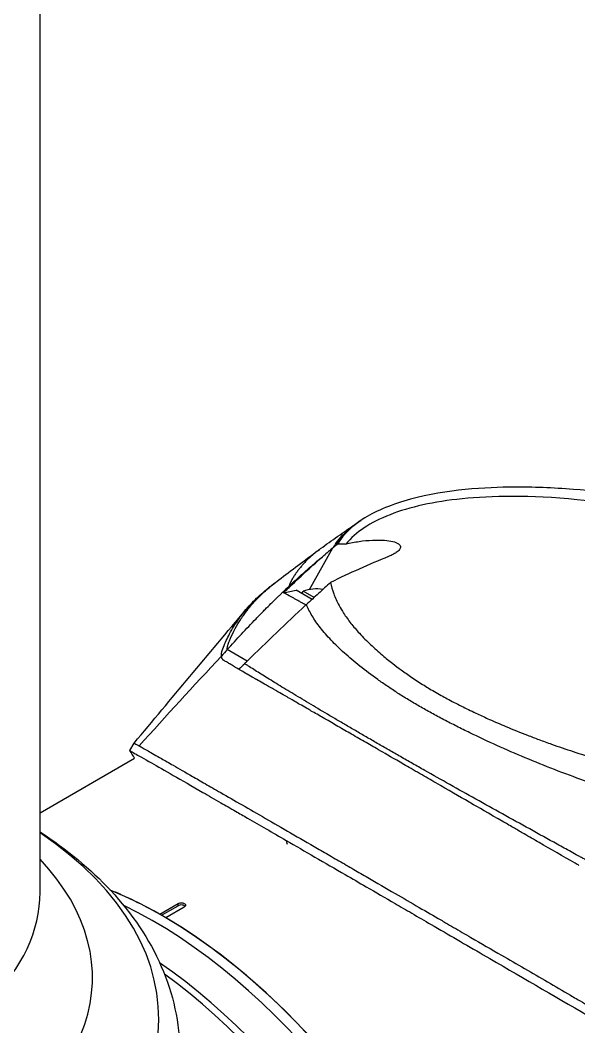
# Model space of a CAD drawing. Header units: millimetres. Extents: x 0 to 4378, y 0 to 2376.
# Drawn here: x 2644.5 to 2708.6, y 1229.9 to 1345.3 of the extents above; entities that cross this region are included whole.
import ezdxf

# ---------------------------------------------------------------- set-up
doc = ezdxf.new("R2010")
doc.units = ezdxf.units.MM
doc.header["$LTSCALE"] = 0.2
doc.layers.add('01_Object Line', color=4, linetype='Continuous')

# ---------------------------------------------------------------- blocks, each defined once
blk = doc.blocks.new('Blk$A32R2-0W24N')
for p, q in [((-61.93, 211.32), (-61.93, 383.71)), ((-31.04, 246), (-28.37, 250.78)), ((-29.78, 250.7), (-29.78, 250.7)), ((-30.76, 244.87), (-32.59, 245.92)), ((-31.93, 245.54), (-31.78, 245.8)), ((-30.53, 245.08), (-31.78, 245.8)), ((-31.4, 244.28), (-31.44, 244.23)), ((-38.19, 237.8), (-40.47, 239.12)), ((-38.26, 236.34), (-38.25, 236.36)), ((-37.26, 235.76), (-37.25, 235.78)), ((-31.74, 232.6), (-31.74, 232.6)), ((-31.45, 232.43), (-31.45, 232.43)), ((-30.95, 232.15), (-30.95, 232.15)), ((-27.95, 230.41), (-27.95, 230.41)), ((-27.16, 229.95), (-27.16, 229.95)), ((-26.75, 229.72), (-26.75, 229.72)), ((-26.34, 229.48), (-26.34, 229.48)), ((-26.14, 229.37), (-26.14, 229.37)), ((-25.91, 229.23), (-25.91, 229.23)), ((-25.49, 228.99), (-25.49, 228.99)), ((-51.64, 227.54), (-51.14, 228.4)), ((-61.93, 220.42), (-51.09, 226.68)), ((-51.1, 226.69), (-51.09, 226.68)), ((-6.61, 218.09), (-6.61, 218.09)), ((-33.72, 217.25), (-33.61, 216.82)), ((-3.71, 216.42), (-3.71, 216.42)), ((-3.48, 216.28), (-3.48, 216.28)), ((-3.26, 216.16), (-3.26, 216.15)), ((-1.5, 215.14), (-1.5, 215.14)), ((-1.23, 214.98), (-1.23, 214.98)), ((-0.85, 214.77), (-0.85, 214.77)), ((-48.22, 208.79), (-46.1, 210.01)), ((-46.1, 209.77), (-46.1, 210.01)), ((-48.01, 208.67), (-46.1, 209.77)), ((-45.4, 209.61), (-47.52, 208.38))]:
    blk.add_line(p, q)
blk.add_arc((-30.25, 241.55), 4.52, 80.773, 109.7607)
for centre, major_axis, ratio, start_param, end_param in [((44.47, 180.03), (106.02, -10.65), 0.890126, 2.480443, 2.490545), ((-21.4, 239.49), (12.19, -7.01), 0.00024, 2.922838, 2.962676), ((-7.56, -0.74), (192.82, 322.54), 0.457816, 1.015805, 1.043687), ((82.41, 150.47), (-155.48, 16.11), 0.8912, 5.710317, 5.717349), ((-36.25, 226.16), (-53.69, -53.45), 0.12747, 4.621939, 4.627473), ((57.49, -29.63), (208.85, 361.74), 0.577343, 1.116345, 1.118683), ((-104.93, 196.87), (-56.6, 0), 0.57735, 5.575267, 10.132696), ((-104.93, 201.52), (49, 0), 0.57735, 2.641527, 6.783251), ((-104.93, 211.32), (-43, 0), 0.57735, 0, 3.141593), ((-47.87, 160.41), (-29.5, 51.1), 0.57735, 5.506262, 5.642513), ((-47.87, 160.41), (29.5, -51.1), 0.57735, 0, 2.500921), ((-48.93, 159.8), (29.5, -51.1), 0.57735, 0, 2.437853), ((-48.93, 159.8), (29.5, -51.1), 0.57735, 0, 2.437853), ((-45.75, 209.56), (-0.5, 0), 0.57735, 3.580142, 5.497787), ((-47.87, 160.41), (29.5, -51.1), 0.57735, 0, 2.34772), ((-52.47, 157.76), (29.5, -51.1), 0.57735, 6.2712, 8.537462), ((-53.17, 157.35), (29.5, -51.1), 0.57735, 0, 2.223798)]:
    blk.add_ellipse(centre, major_axis=major_axis, ratio=ratio, start_param=start_param, end_param=end_param)
for points, knots in [([(38.28, 246.09), (38.18, 246.15), (37.84, 246.34), (37.18, 246.7), (36.9, 246.85), (36.05, 247.3), (35.47, 247.6), (33.69, 248.47), (32.46, 249.03), (30.38, 249.92), (29.5, 250.28), (28.12, 250.82), (27.61, 251.02), (25.74, 251.72), (24.34, 252.2), (21.07, 253.26), (19.14, 253.83), (16.06, 254.65), (14.93, 254.92), (8.28, 256.45), (3.28, 257.15), (-3.16, 257.67), (-5.45, 257.76), (-10.83, 257.72), (-15.34, 257.48), (-21.55, 255.79), (-23.31, 255.07), (-26.13, 253.34), (-27.18, 252.33), (-27.84, 251.22)], [-11.591769, -11.591769, -11.591769, -11.591769, -11.369233, -11.369233, -11.2055, -11.2055, -10.879051, -10.879051, -10.229253, -10.229253, -9.808886, -9.808886, -9.569695, -9.569695, -8.931682, -8.931682, -8.097781, -8.097781, -7.622133, -7.622133, -5.29353, -5.29353, -3.945591, -3.945591, -1.974095, -1.974095, -0.987299, -0.987299, -0.000001, -0.000001, -0.000001, -0.000001]), ([(36.07, 245.41), (36.05, 245.43), (36.03, 245.44), (35.98, 245.47), (35.96, 245.48), (35.89, 245.52), (35.84, 245.55), (35.7, 245.62), (35.61, 245.68), (35.33, 245.84), (35.13, 245.94), (34.5, 246.28), (34.06, 246.51), (32.3, 247.4), (30.9, 248.05), (27.52, 249.5), (25.48, 250.29), (20.35, 252.07), (17.2, 253.01), (8.75, 255.1), (3.86, 255.89), (-5.81, 256.83), (-10.19, 256.74), (-16.78, 256.08), (-19.57, 255.46), (-24.1, 253.7), (-25.79, 252.57), (-26.87, 251.22)], [-6.407087, -6.407087, -6.407087, -6.407087, -6.401237, -6.401237, -6.39525, -6.39525, -6.383254, -6.383254, -6.359103, -6.359103, -6.309555, -6.309555, -6.200269, -6.200269, -5.881807, -5.881807, -5.449682, -5.449682, -4.832371, -4.832371, -3.815475, -3.815475, -2.514487, -2.514487, -1.264317, -1.264317, -0.000001, -0.000001, -0.000001, -0.000001]), ([(-28.26, 250.87), (-28.26, 250.87), (-28.26, 250.88), (-28.26, 250.88), (-28.03, 251.28), (-27.68, 251.83), (-27.02, 252.48), (-26.74, 252.75), (-26.47, 252.98), (-26.23, 253.17), (-26.02, 253.33), (-25.83, 253.46), (-25.67, 253.58)], [-0.9999921, -0.9999921, -0.9999921, -0.9999921, -0.9996333, -0.9996333, -0.9996333, -0.9375, -0.9375, -0.9375, -0.9140059, -0.9140059, -0.9140059, -0.8946699, -0.8946699, -0.8946699, -0.8946699]), ([(-25.67, 253.58), (-25.67, 253.58), (-25.67, 253.58), (-25.66, 253.58), (-25.66, 253.58), (-25.66, 253.58), (-25.66, 253.58), (-25.65, 253.59), (-25.64, 253.59), (-25.62, 253.61), (-25.59, 253.63), (-25.55, 253.66), (-25.52, 253.68), (-25.48, 253.7), (-25.47, 253.71), (-25.45, 253.73), (-25.44, 253.73), (-25.43, 253.74), (-25.43, 253.74), (-25.42, 253.74), (-25.42, 253.75), (-25.42, 253.75), (-25.42, 253.75), (-25.41, 253.75), (-25.41, 253.75), (-25.41, 253.75), (-25.41, 253.75), (-25.41, 253.75), (-25.41, 253.75), (-25.41, 253.75), (-25.41, 253.75), (-25.41, 253.75), (-25.41, 253.75), (-25.41, 253.75)], [0, 0, 0, 0, 0.00026984, 0.00026984, 0.00054641, 0.00054641, 0.00137612, 0.00137612, 0.00386525, 0.00386525, 0.01133265, 0.01133265, 0.02117276, 0.02117276, 0.02609198, 0.02609198, 0.0285512, 0.0285512, 0.02978063, 0.02978063, 0.03039525, 0.03039525, 0.03054902, 0.03054902, 0.03065374, 0.03065374, 0.03078277, 0.03078277, 0.03092307, 0.03092307, 0.03116012, 0.03116012, 0.0312194, 0.0312194, 0.0312194, 0.0312194]), ([(-26.87, 251.22), (-26.39, 251.34), (-25.87, 251.44), (-24.85, 251.59), (-24.34, 251.64), (-23.36, 251.69), (-22.89, 251.68), (-22.11, 251.62), (-21.78, 251.58), (-21.23, 251.44), (-21.02, 251.35), (-20.73, 251.16), (-20.66, 251.06), (-20.61, 250.86), (-20.63, 250.76), (-20.75, 250.55), (-20.86, 250.43), (-21.13, 250.23), (-21.27, 250.14), (-21.6, 249.96), (-21.79, 249.88), (-22, 249.79)], [-1.150602, -1.150602, -1.150602, -1.150602, -0.989, -0.989, -0.83662, -0.83662, -0.693755, -0.693755, -0.577855, -0.577855, -0.462354, -0.462354, -0.364163, -0.364163, -0.273382, -0.273382, -0.170776, -0.170776, -0.089061, -0.089061, -0.000001, -0.000001, -0.000001, -0.000001]), ([(-34.81, 246.93), (-33.45, 247.96), (-31.92, 249.12), (-30.16, 250.42), (-29.97, 250.56), (-29.78, 250.7)], [0, 0, 0, 0, 0.6160874, 0.6160874, 0.6892324, 0.6892324, 0.6892324, 0.6892324]), ([(-29.78, 250.7), (-29.82, 250.67), (-29.97, 250.56), (-30.24, 250.34), (-30.59, 250.06), (-30.94, 249.75), (-31.27, 249.44), (-31.58, 249.12), (-31.88, 248.8), (-32.11, 248.52), (-32.29, 248.3), (-32.42, 248.13), (-32.54, 247.96), (-32.66, 247.79), (-32.78, 247.61), (-32.87, 247.47), (-32.94, 247.35), (-32.99, 247.26), (-33.05, 247.17), (-33.09, 247.09), (-33.12, 247.03), (-33.15, 246.99), (-33.17, 246.95), (-33.18, 246.92), (-33.19, 246.9), (-33.21, 246.87), (-33.22, 246.84), (-33.24, 246.81), (-33.26, 246.76), (-33.28, 246.72), (-33.3, 246.68), (-33.32, 246.63), (-33.33, 246.59), (-33.34, 246.56), (-33.35, 246.53), (-33.36, 246.51), (-33.37, 246.49), (-33.37, 246.47), (-33.38, 246.46), (-33.38, 246.45), (-33.38, 246.44), (-33.38, 246.43), (-33.39, 246.42), (-33.39, 246.42), (-33.39, 246.41), (-33.39, 246.41), (-33.39, 246.4), (-33.4, 246.39), (-33.4, 246.39)], [8.420193, 8.420193, 8.420193, 8.420193, 8.449966, 8.534277, 8.63275, 8.731252, 8.829798, 8.928412, 9.027112, 9.125918, 9.17537, 9.224855, 9.274374, 9.323933, 9.373539, 9.423193, 9.448039, 9.472896, 9.497765, 9.522647, 9.535093, 9.547542, 9.559996, 9.566228, 9.572455, 9.578684, 9.584901, 9.59735, 9.609799, 9.622249, 9.634708, 9.647168, 9.659631, 9.672093, 9.678323, 9.684553, 9.690783, 9.697011, 9.700126, 9.703241, 9.706354, 9.709468, 9.711028, 9.712586, 9.714141, 9.715692, 9.718821, 9.721849, 9.721849, 9.721849, 9.721849]), ([(-28.37, 250.78), (-28.5, 250.67), (-28.62, 250.57), (-28.83, 250.39), (-28.91, 250.32), (-28.97, 250.27), (-29.07, 250.19), (-29.17, 250.1)], [-0.481439, -0.481439, -0.481439, -0.481439, -0.2135562, -0.2135562, -0.046609, -0.046609, -0.0000371, -0.0000371, -0.0000371, -0.0000371]), ([(-28.37, 250.78), (-28.35, 250.8), (-28.33, 250.81), (-28.3, 250.84), (-28.28, 250.86), (-28.26, 250.87)], [-0.01561538, -0.01561538, -0.01561538, -0.01561538, -0.00782326, -0.00782326, -0.00000122, -0.00000122, -0.00000122, -0.00000122]), ([(-28.26, 250.87), (-28.23, 250.9), (-28.19, 250.93), (-28.12, 250.99), (-28.08, 251.02), (-28.05, 251.05)], [-0.03068242, -0.03068242, -0.03068242, -0.03068242, -0.01518953, -0.01518953, -0.00000372, -0.00000372, -0.00000372, -0.00000372]), ([(-28.05, 251.05), (-28.02, 251.07), (-27.98, 251.1), (-27.91, 251.16), (-27.87, 251.19), (-27.84, 251.22)], [-0.02866133, -0.02866133, -0.02866133, -0.02866133, -0.01438409, -0.01438409, -0.00000101, -0.00000101, -0.00000101, -0.00000101]), ([(-27.84, 251.22), (-27.69, 251.23), (-27.54, 251.24), (-27.21, 251.24), (-27.04, 251.23), (-26.87, 251.22)], [-0.1210449, -0.1210449, -0.1210449, -0.1210449, -0.0602153, -0.0602153, -0.000001, -0.000001, -0.000001, -0.000001]), ([(-33.4, 246.39), (-32.97, 246.79), (-32.54, 247.18), (-32.11, 247.57), (-31.69, 247.95), (-31.27, 248.32), (-30.84, 248.69), (-30.42, 249.06), (-29.99, 249.42), (-29.57, 249.77), (-29.43, 249.88), (-29.3, 249.99), (-29.17, 250.1)], [0, 0, 0, 0, 0.3108286, 0.3108286, 0.3108286, 0.6139155, 0.6139155, 0.6139155, 0.9095559, 0.9095559, 0.9095559, 1, 1, 1, 1]), ([(-33.3, 246.33), (-32.62, 246.98), (-31.93, 247.63), (-30.86, 248.61), (-30.47, 248.96), (-29.81, 249.55), (-29.5, 249.82), (-29.17, 250.1)], [0.000001, 0.000001, 0.000001, 0.000001, 0.3048998, 0.3048998, 0.4765692, 0.4765692, 0.5978758, 0.5978758, 0.5978758, 0.5978758]), ([(-22, 249.79), (-23.12, 249.33), (-24.25, 248.85), (-26.46, 247.86), (-27.55, 247.35), (-28.64, 246.82)], [0.000001, 0.000001, 0.000001, 0.000001, 0.476483, 0.476483, 0.9337115, 0.9337115, 0.9337115, 0.9337115]), ([(-40.47, 239.12), (-40.47, 239.13), (-40.47, 239.13), (-40.47, 239.14), (-40.47, 239.15), (-40.47, 239.16), (-40.47, 239.17), (-40.47, 239.19), (-40.47, 239.2), (-40.47, 239.22), (-40.47, 239.26), (-40.47, 239.29), (-40.47, 239.33), (-40.47, 239.37), (-40.46, 239.41), (-40.46, 239.45), (-40.45, 239.49), (-40.44, 239.53), (-40.43, 239.57), (-40.42, 239.61), (-40.41, 239.66), (-40.39, 239.7), (-40.39, 239.72), (-40.38, 239.73), (-40.38, 239.74), (-40.37, 239.75), (-40.37, 239.76), (-40.36, 239.77), (-40.36, 239.8), (-40.35, 239.82), (-40.34, 239.85), (-40.3, 239.94), (-40.27, 240.03), (-40.23, 240.13), (-40.07, 240.53), (-39.9, 240.9), (-39.72, 241.23), (-39.52, 241.64), (-39.31, 242), (-39.11, 242.31), (-38.84, 242.76), (-38.59, 243.11), (-38.39, 243.36), (-38.11, 243.75), (-37.95, 243.93), (-37.94, 243.94), (-37.62, 244.33), (-37.2, 244.81), (-36.62, 245.37), (-36.46, 245.53), (-36.29, 245.69), (-36.11, 245.85), (-35.99, 245.96), (-35.87, 246.07), (-35.74, 246.18), (-35.68, 246.23), (-35.62, 246.28), (-35.57, 246.32), (-35.38, 246.48), (-35.19, 246.63), (-34.99, 246.79), (-34.93, 246.83), (-34.87, 246.88), (-34.81, 246.93)], [-1, -1, -1, -1, -0.9996299, -0.9996299, -0.9996299, -0.9992585, -0.9992585, -0.9992585, -0.9985118, -0.9985118, -0.9985118, -0.9970025, -0.9970025, -0.9970025, -0.9954711, -0.9954711, -0.9954711, -0.9939167, -0.9939167, -0.9939167, -0.9923382, -0.9923382, -0.9923382, -0.9919396, -0.9919396, -0.9919396, -0.9915395, -0.9915395, -0.9915395, -0.9907344, -0.9907344, -0.9907344, -0.9874459, -0.9874459, -0.9874459, -0.9729653, -0.9729653, -0.9729653, -0.9552462, -0.9552462, -0.9552462, -0.9299864, -0.9299864, -0.9299864, -0.8928571, -0.8928571, -0.8928571, -0.85599, -0.85599, -0.85599, -0.8457982, -0.8457982, -0.8457982, -0.8392857, -0.8392857, -0.8392857, -0.8355115, -0.8355115, -0.8355115, -0.8235942, -0.8235942, -0.8235942, -0.8198918, -0.8198918, -0.8198918, -0.8198918]), ([(-41.14, 238.36), (-41.14, 238.36), (-41.15, 238.37), (-41.15, 238.39), (-41.15, 238.4), (-41.15, 238.42), (-41.15, 238.43), (-41.15, 238.45), (-41.15, 238.48), (-41.15, 238.5), (-41.15, 238.55), (-41.15, 238.6), (-41.14, 238.66), (-41.14, 238.71), (-41.13, 238.77), (-41.11, 238.84), (-41.1, 238.87), (-41.1, 238.9), (-41.08, 238.93), (-41.08, 238.95), (-41.07, 238.96), (-41.07, 238.98), (-41.06, 239), (-41.06, 239.01), (-41.05, 239.03), (-40.97, 239.25), (-40.87, 239.52), (-40.74, 239.82), (-40.55, 240.26), (-40.31, 240.78), (-39.97, 241.37), (-39.7, 241.83), (-39.38, 242.33), (-38.98, 242.87), (-38.65, 243.33), (-38.25, 243.81), (-37.79, 244.31), (-37.58, 244.54), (-37.35, 244.77), (-37.11, 245.01), (-36.88, 245.23), (-36.63, 245.45), (-36.37, 245.68), (-36.12, 245.9), (-35.86, 246.12), (-35.58, 246.34), (-35.47, 246.43), (-35.36, 246.51), (-35.24, 246.6)], [0, 0, 0, 0, 0.016049, 0.016049, 0.016049, 0.0228099, 0.0228099, 0.0228099, 0.0323716, 0.0323716, 0.0323716, 0.0458943, 0.0458943, 0.0458943, 0.0562708, 0.0562708, 0.0562708, 0.0608015, 0.0608015, 0.0608015, 0.0629452, 0.0629452, 0.0629452, 0.0650186, 0.0650186, 0.0650186, 0.0920645, 0.0920645, 0.0920645, 0.1303134, 0.1303134, 0.1303134, 0.1596628, 0.1596628, 0.1596628, 0.1844055, 0.1844055, 0.1844055, 0.1956083, 0.1956083, 0.1956083, 0.2062043, 0.2062043, 0.2062043, 0.2162824, 0.2162824, 0.2162824, 0.220201, 0.220201, 0.220201, 0.220201]), ([(-34.02, 245.64), (-33.9, 245.75), (-33.78, 245.87), (-33.54, 246.1), (-33.42, 246.22), (-33.3, 246.33)], [0.0000204, 0.0000204, 0.0000204, 0.0000204, 0.0529294, 0.0529294, 0.1060918, 0.1060918, 0.1060918, 0.1060918]), ([(-34.02, 245.64), (-33.78, 245.69), (-33.54, 245.73), (-33.07, 245.83), (-32.83, 245.88), (-32.59, 245.92)], [0.0000193, 0.0000193, 0.0000193, 0.0000193, 0.1074008, 0.1074008, 0.2148844, 0.2148844, 0.2148844, 0.2148844]), ([(-28.64, 246.82), (-29.1, 246.4), (-29.56, 245.98), (-30.48, 245.13), (-30.94, 244.71), (-31.4, 244.28)], [0.000001, 0.000001, 0.000001, 0.000001, 0.2015129, 0.2015129, 0.4030424, 0.4030424, 0.4030424, 0.4030424]), ([(-28.64, 246.82), (-28.56, 246.39), (-28.44, 245.96), (-28.11, 245.08), (-27.91, 244.63), (-27.51, 243.89), (-27.33, 243.59), (-26.89, 242.91), (-26.61, 242.52), (-26, 241.75), (-25.68, 241.37), (-25.13, 240.77), (-24.92, 240.54), (-24.49, 240.1), (-24.27, 239.9), (-23.62, 239.28), (-23.17, 238.87), (-22.3, 238.15), (-21.91, 237.83), (-21.19, 237.27), (-20.87, 237.03), (-20.15, 236.51), (-19.74, 236.22), (-18.87, 235.63), (-18.4, 235.33), (-17.7, 234.89), (-17.5, 234.77), (-17.04, 234.49), (-16.79, 234.34), (-16.28, 234.05), (-16.03, 233.91), (-15.55, 233.64), (-15.33, 233.52), (-14.55, 233.11), (-14, 232.82), (-12.9, 232.28), (-12.35, 232.01), (-11.35, 231.54), (-10.9, 231.33), (-9.81, 230.85), (-9.18, 230.58), (-7.73, 229.96), (-6.9, 229.63), (-5.63, 229.14), (-5.2, 228.97), (-4.28, 228.63), (-3.79, 228.45), (-2.5, 227.99), (-1.67, 227.71), (0.02, 227.15), (0.9, 226.88), (2.46, 226.41), (3.15, 226.21), (4.89, 225.72), (5.94, 225.44), (8.07, 224.91), (9.15, 224.66), (10.22, 224.42)], [0.000001, 0.000001, 0.000001, 0.000001, 0.329785, 0.329785, 0.655784, 0.655784, 0.869551, 0.869551, 1.1471, 1.1471, 1.413768, 1.413768, 1.572185, 1.572185, 1.716378, 1.716378, 1.998218, 1.998218, 2.220261, 2.220261, 2.38565, 2.38565, 2.586481, 2.586481, 2.797354, 2.797354, 2.890721, 2.890721, 2.998917, 2.998917, 3.102407, 3.102407, 3.193729, 3.193729, 3.404829, 3.404829, 3.606578, 3.606578, 3.771982, 3.771982, 3.995205, 3.995205, 4.278205, 4.278205, 4.423595, 4.423595, 4.583388, 4.583388, 4.852579, 4.852579, 5.133194, 5.133194, 5.349319, 5.349319, 5.678864, 5.678864, 6.012538, 6.012538, 6.012538, 6.012538]), ([(-40.47, 239.12), (-39.4, 240.32), (-38.3, 241.5), (-37.18, 242.66), (-36.9, 242.95), (-36.61, 243.24), (-36.33, 243.53), (-36.26, 243.6), (-36.2, 243.66), (-36.13, 243.73), (-35.91, 243.95), (-35.69, 244.17), (-35.47, 244.39), (-35.33, 244.53), (-35.18, 244.68), (-35.04, 244.81), (-35, 244.85), (-34.96, 244.89), (-34.92, 244.93), (-34.81, 245.04), (-34.7, 245.15), (-34.57, 245.27), (-34.47, 245.36), (-34.38, 245.46), (-34.28, 245.55), (-34.23, 245.6), (-34.18, 245.65), (-34.13, 245.7)], [-1, -1, -1, -1, -0.457878, -0.457878, -0.457878, -0.322347, -0.322347, -0.322347, -0.290547, -0.290547, -0.290547, -0.186816, -0.186816, -0.186816, -0.119051, -0.119051, -0.119051, -0.099148, -0.099148, -0.099148, -0.051286, -0.051286, -0.051286, -0.017403, -0.017403, -0.017403, 0, 0, 0, 0]), ([(-31.46, 244.24), (-31.51, 244.27), (-31.56, 244.3), (-31.63, 244.33), (-31.64, 244.34), (-31.68, 244.36), (-31.7, 244.37), (-31.75, 244.4), (-31.78, 244.41), (-31.85, 244.45), (-31.89, 244.47), (-31.97, 244.52), (-32.02, 244.55), (-32.14, 244.61), (-32.21, 244.65), (-32.36, 244.73), (-32.44, 244.78), (-32.64, 244.88), (-32.75, 244.94), (-33.65, 245.44), (-33.98, 245.61), (-34.02, 245.64)], [0.000001, 0.000001, 0.000001, 0.000001, 0.042923, 0.042923, 0.057239, 0.057239, 0.074768, 0.074768, 0.097084, 0.097084, 0.12756, 0.12756, 0.171772, 0.171772, 0.230397, 0.230397, 0.309515, 0.309515, 0.411443, 0.411443, 1.150961, 1.150961, 1.150961, 1.150961]), ([(-31.44, 244.23), (-31.45, 244.23), (-31.45, 244.24), (-31.45, 244.24), (-31.46, 244.24), (-31.46, 244.24)], [0.000001, 0.000001, 0.000001, 0.000001, 0.002017882, 0.002017882, 0.004034714, 0.004034714, 0.004034714, 0.004034714]), ([(7.51, 221.75), (7.44, 221.77), (7.36, 221.79), (7.29, 221.81), (7.21, 221.84), (7.14, 221.86), (7.07, 221.88), (6.92, 221.93), (6.77, 221.97), (6.62, 222.02), (6.33, 222.11), (6.03, 222.2), (5.74, 222.3), (5.15, 222.48), (4.56, 222.68), (3.97, 222.87), (2.79, 223.26), (1.62, 223.66), (0.47, 224.08), (-0.69, 224.5), (-1.84, 224.93), (-2.97, 225.37), (-4.11, 225.81), (-5.22, 226.26), (-6.33, 226.72), (-7.43, 227.18), (-8.51, 227.65), (-9.57, 228.13), (-10.63, 228.61), (-11.67, 229.09), (-12.69, 229.59), (-13.2, 229.83), (-13.7, 230.08), (-14.19, 230.33), (-14.69, 230.58), (-15.17, 230.83), (-15.65, 231.08), (-16.13, 231.33), (-16.61, 231.58), (-17.07, 231.84), (-17.3, 231.97), (-17.53, 232.09), (-17.76, 232.22), (-17.98, 232.35), (-18.21, 232.48), (-18.43, 232.6), (-18.65, 232.73), (-18.87, 232.86), (-19.08, 232.99), (-19.3, 233.12), (-19.51, 233.24), (-19.72, 233.37), (-20.14, 233.63), (-20.55, 233.89), (-20.95, 234.14), (-21.35, 234.4), (-21.74, 234.66), (-22.12, 234.92), (-22.5, 235.17), (-22.87, 235.43), (-23.23, 235.69), (-23.95, 236.2), (-24.63, 236.71), (-25.27, 237.22), (-25.9, 237.72), (-26.5, 238.23), (-27.05, 238.73), (-27.6, 239.22), (-28.11, 239.71), (-28.57, 240.2), (-29.03, 240.68), (-29.44, 241.16), (-29.81, 241.62), (-30.17, 242.09), (-30.49, 242.55), (-30.75, 242.99), (-30.89, 243.22), (-31.01, 243.44), (-31.11, 243.65), (-31.17, 243.76), (-31.22, 243.87), (-31.27, 243.98), (-31.29, 244.03), (-31.31, 244.08), (-31.34, 244.14), (-31.35, 244.16), (-31.36, 244.19), (-31.37, 244.22), (-31.38, 244.24), (-31.39, 244.26), (-31.4, 244.28)], [0, 0, 0, 0, 0.003914, 0.003914, 0.003914, 0.007828, 0.007828, 0.007828, 0.015656, 0.015656, 0.015656, 0.031312, 0.031312, 0.031312, 0.062623, 0.062623, 0.062623, 0.125247, 0.125247, 0.125247, 0.18787, 0.18787, 0.18787, 0.250493, 0.250493, 0.250493, 0.313116, 0.313116, 0.313116, 0.37574, 0.37574, 0.37574, 0.407051, 0.407051, 0.407051, 0.438363, 0.438363, 0.438363, 0.469675, 0.469675, 0.469675, 0.485368, 0.485368, 0.485368, 0.500986, 0.500986, 0.500986, 0.516605, 0.516605, 0.516605, 0.532223, 0.532223, 0.532223, 0.56346, 0.56346, 0.56346, 0.594697, 0.594697, 0.594697, 0.625934, 0.625934, 0.625934, 0.688408, 0.688408, 0.688408, 0.750881, 0.750881, 0.750881, 0.813355, 0.813355, 0.813355, 0.875829, 0.875829, 0.875829, 0.938303, 0.938303, 0.938303, 0.969539, 0.969539, 0.969539, 0.985158, 0.985158, 0.985158, 0.992967, 0.992967, 0.992967, 0.996872, 0.996872, 0.996872, 1, 1, 1, 1]), ([(-39.14, 236.87), (-39.14, 236.87), (-39.15, 236.87), (-39.15, 236.88), (-39.16, 236.88), (-39.17, 236.88), (-39.17, 236.89), (-39.21, 236.9), (-39.24, 236.92), (-39.27, 236.93), (-39.3, 236.94), (-39.32, 236.96), (-39.35, 236.97), (-39.35, 236.97), (-39.36, 236.98), (-39.36, 236.98), (-39.41, 237.01), (-39.47, 237.04), (-39.53, 237.08), (-39.56, 237.1), (-39.58, 237.12), (-39.61, 237.13), (-39.63, 237.15), (-39.66, 237.17), (-39.68, 237.18), (-39.69, 237.18), (-39.69, 237.19), (-39.7, 237.19), (-39.72, 237.2), (-39.77, 237.24), (-39.86, 237.29), (-39.91, 237.31), (-39.95, 237.34), (-39.99, 237.36), (-40.05, 237.4), (-40.11, 237.43), (-40.17, 237.47), (-40.21, 237.49), (-40.25, 237.51), (-40.29, 237.53), (-40.31, 237.55), (-40.33, 237.56), (-40.35, 237.57), (-40.42, 237.61), (-40.5, 237.66), (-40.57, 237.7), (-40.64, 237.74), (-40.7, 237.78), (-40.77, 237.81), (-40.79, 237.83), (-40.82, 237.84), (-40.84, 237.86), (-40.85, 237.86), (-40.86, 237.87), (-40.87, 237.88), (-40.88, 237.88), (-40.89, 237.88), (-40.89, 237.89), (-40.9, 237.89), (-40.9, 237.89), (-40.91, 237.9), (-40.91, 237.9), (-40.92, 237.9), (-40.92, 237.9), (-40.93, 237.91), (-40.94, 237.92), (-40.97, 237.94), (-40.99, 237.96), (-41.01, 237.99), (-41.03, 238.02), (-41.04, 238.04), (-41.05, 238.05), (-41.05, 238.06), (-41.06, 238.07), (-41.07, 238.09), (-41.07, 238.1), (-41.08, 238.11), (-41.09, 238.14), (-41.1, 238.18), (-41.1, 238.19), (-41.1, 238.2), (-41.1, 238.21), (-41.11, 238.23), (-41.11, 238.26), (-41.12, 238.27), (-41.12, 238.28), (-41.12, 238.28), (-41.12, 238.29), (-41.12, 238.3), (-41.13, 238.31), (-41.13, 238.32), (-41.14, 238.34), (-41.14, 238.35), (-41.14, 238.36)], [0, 0, 0, 0, 0.0029676, 0.0029676, 0.0029676, 0.0116446, 0.0116446, 0.0116446, 0.0450204, 0.0450204, 0.0450204, 0.0714286, 0.0714286, 0.0714286, 0.0780665, 0.0780665, 0.0780665, 0.1428234, 0.1428234, 0.1428234, 0.1773986, 0.1773986, 0.1773986, 0.2087506, 0.2087506, 0.2087506, 0.2142857, 0.2142857, 0.2142857, 0.2857143, 0.2857143, 0.2857143, 0.3405637, 0.3405637, 0.3405637, 0.4223453, 0.4223453, 0.4223453, 0.4723638, 0.4723638, 0.4723638, 0.5, 0.5, 0.5, 0.6041658, 0.6041658, 0.6041658, 0.7, 0.7, 0.7, 0.7324397, 0.7324397, 0.7324397, 0.7492117, 0.7492117, 0.7492117, 0.7582038, 0.7582038, 0.7582038, 0.7676874, 0.7676874, 0.7676874, 0.775, 0.775, 0.775, 0.8140665, 0.8140665, 0.8140665, 0.85, 0.85, 0.85, 0.8644279, 0.8644279, 0.8644279, 0.8875, 0.8875, 0.8875, 0.925, 0.925, 0.925, 0.932909, 0.932909, 0.932909, 0.9625, 0.9625, 0.9625, 0.9669116, 0.9669116, 0.9669116, 0.9827559, 0.9827559, 0.9827559, 1, 1, 1, 1]), ([(-0.18, 214.38), (-0.24, 214.42), (-0.3, 214.45), (-0.37, 214.49), (-0.45, 214.54), (-0.54, 214.59), (-0.62, 214.63), (-2, 215.43), (-3.37, 216.22), (-4.74, 217.01), (-5.31, 217.34), (-5.89, 217.67), (-6.46, 218), (-6.84, 218.22), (-7.21, 218.44), (-7.56, 218.64), (-7.99, 218.89), (-8.4, 219.13), (-8.79, 219.35), (-10.51, 220.35), (-11.76, 221.07), (-12.56, 221.53), (-12.63, 221.57), (-12.69, 221.6), (-12.75, 221.64), (-13.86, 222.28), (-15.15, 223.02), (-16.58, 223.85), (-17.16, 224.18), (-17.76, 224.53), (-18.38, 224.89), (-18.4, 224.9), (-18.42, 224.91), (-18.44, 224.92), (-19.11, 225.31), (-19.71, 225.66), (-20.25, 225.97), (-21.4, 226.63), (-22.27, 227.13), (-22.88, 227.49), (-23.26, 227.7), (-23.54, 227.87), (-23.73, 227.98), (-23.75, 227.99), (-23.76, 227.99), (-23.78, 228), (-24.05, 228.16), (-24.31, 228.31), (-24.57, 228.46), (-24.85, 228.62), (-25.13, 228.78), (-25.39, 228.93), (-25.97, 229.27), (-26.5, 229.57), (-26.99, 229.86), (-27.55, 230.18), (-28.06, 230.48), (-28.53, 230.75), (-29.08, 231.07), (-29.57, 231.35), (-30, 231.6), (-30.5, 231.88), (-30.92, 232.12), (-31.26, 232.32), (-31.31, 232.35), (-31.35, 232.38), (-31.4, 232.41), (-31.95, 232.72), (-32.39, 232.97), (-32.73, 233.17), (-33.19, 233.44), (-33.48, 233.6), (-33.63, 233.69), (-33.96, 233.88), (-34.49, 234.18), (-35.16, 234.57), (-35.35, 234.67), (-35.55, 234.79), (-35.76, 234.9), (-36.39, 235.27), (-36.88, 235.54), (-37.26, 235.76), (-37.39, 235.84), (-37.51, 235.9), (-37.61, 235.96), (-38.15, 236.28), (-38.6, 236.54), (-38.98, 236.78), (-39.02, 236.8), (-39.05, 236.82), (-39.08, 236.83), (-39.09, 236.84), (-39.11, 236.85), (-39.12, 236.86), (-39.13, 236.87), (-39.13, 236.87), (-39.14, 236.87)], [0, 0, 0, 0, 0.00361, 0.00361, 0.00361, 0.008721, 0.008721, 0.008721, 0.090486, 0.090486, 0.090486, 0.125, 0.125, 0.125, 0.141082, 0.141082, 0.141082, 0.161133, 0.161133, 0.161133, 0.25, 0.25, 0.25, 0.254893, 0.254893, 0.254893, 0.340688, 0.340688, 0.340688, 0.375, 0.375, 0.375, 0.375879, 0.375879, 0.375879, 0.403474, 0.403474, 0.403474, 0.461942, 0.461942, 0.461942, 0.497315, 0.497315, 0.497315, 0.5, 0.5, 0.5, 0.513913, 0.513913, 0.513913, 0.529261, 0.529261, 0.529261, 0.562572, 0.562572, 0.562572, 0.600636, 0.600636, 0.600636, 0.646363, 0.646363, 0.646363, 0.7, 0.7, 0.7, 0.702738, 0.702738, 0.702738, 0.733893, 0.733893, 0.733893, 0.775, 0.775, 0.775, 0.833716, 0.833716, 0.833716, 0.85, 0.85, 0.85, 0.906076, 0.906076, 0.906076, 0.925, 0.925, 0.925, 0.990784, 0.990784, 0.990784, 0.996291, 0.996291, 0.996291, 0.999075, 0.999075, 0.999075, 1, 1, 1, 1]), ([(0.52, 215.07), (0.45, 215.1), (0.39, 215.14), (0.32, 215.18), (0.25, 215.21), (0.19, 215.25), (0.12, 215.29), (-0.01, 215.36), (-0.14, 215.43), (-0.28, 215.5), (-0.54, 215.65), (-0.81, 215.8), (-1.07, 215.94), (-1.6, 216.23), (-2.13, 216.53), (-2.66, 216.82), (-3.72, 217.4), (-4.78, 217.98), (-5.82, 218.56), (-6.87, 219.14), (-7.91, 219.71), (-8.94, 220.28), (-9.97, 220.85), (-10.99, 221.42), (-11.99, 221.98), (-13, 222.54), (-13.99, 223.1), (-14.97, 223.65), (-15.95, 224.2), (-16.91, 224.74), (-17.85, 225.27), (-18.32, 225.54), (-18.79, 225.8), (-19.25, 226.07), (-19.72, 226.33), (-20.17, 226.59), (-20.63, 226.85), (-21.08, 227.11), (-21.53, 227.36), (-21.97, 227.62), (-22.19, 227.75), (-22.41, 227.87), (-22.63, 228), (-22.85, 228.12), (-23.06, 228.25), (-23.28, 228.37), (-23.49, 228.5), (-23.71, 228.62), (-23.92, 228.74), (-24.13, 228.87), (-24.34, 228.99), (-24.55, 229.11), (-24.97, 229.35), (-25.38, 229.59), (-25.79, 229.83), (-26.19, 230.06), (-26.59, 230.3), (-26.99, 230.53), (-27.38, 230.76), (-27.77, 230.99), (-28.15, 231.21), (-28.91, 231.66), (-29.64, 232.09), (-30.35, 232.51), (-31.05, 232.93), (-31.73, 233.33), (-32.37, 233.72), (-33.02, 234.11), (-33.63, 234.48), (-34.21, 234.83), (-34.79, 235.19), (-35.34, 235.52), (-35.85, 235.84), (-36.36, 236.15), (-36.84, 236.45), (-37.28, 236.73), (-37.5, 236.87), (-37.71, 237.01), (-37.91, 237.14), (-38.01, 237.2), (-38.11, 237.26), (-38.2, 237.33), (-38.25, 237.36), (-38.3, 237.39), (-38.35, 237.42), (-38.37, 237.43), (-38.39, 237.45), (-38.42, 237.46), (-38.44, 237.48), (-38.46, 237.49), (-38.49, 237.51)], [0, 0, 0, 0, 0.0039109, 0.0039109, 0.0039109, 0.0078218, 0.0078218, 0.0078218, 0.0156437, 0.0156437, 0.0156437, 0.0312874, 0.0312874, 0.0312874, 0.0625747, 0.0625747, 0.0625747, 0.1251494, 0.1251494, 0.1251494, 0.1877242, 0.1877242, 0.1877242, 0.2502989, 0.2502989, 0.2502989, 0.3128736, 0.3128736, 0.3128736, 0.3754483, 0.3754483, 0.3754483, 0.4067357, 0.4067357, 0.4067357, 0.4380231, 0.4380231, 0.4380231, 0.4693104, 0.4693104, 0.4693104, 0.4849915, 0.4849915, 0.4849915, 0.5005978, 0.5005978, 0.5005978, 0.5162041, 0.5162041, 0.5162041, 0.5318104, 0.5318104, 0.5318104, 0.5630231, 0.5630231, 0.5630231, 0.5942357, 0.5942357, 0.5942357, 0.6254483, 0.6254483, 0.6254483, 0.6878736, 0.6878736, 0.6878736, 0.7502989, 0.7502989, 0.7502989, 0.8127242, 0.8127242, 0.8127242, 0.8751494, 0.8751494, 0.8751494, 0.9375747, 0.9375747, 0.9375747, 0.9687874, 0.9687874, 0.9687874, 0.9843937, 0.9843937, 0.9843937, 0.9921968, 0.9921968, 0.9921968, 0.9960984, 0.9960984, 0.9960984, 1, 1, 1, 1]), ([(-51.64, 227.54), (-51.64, 227.54), (-51.62, 227.53), (-51.48, 227.45), (-51.33, 227.36), (-50.69, 227), (-50.05, 226.64), (-47.8, 225.35), (-45.86, 224.24), (-42.62, 222.38), (-41.93, 221.98), (-40.67, 221.25), (-40.1, 220.93), (-39.08, 220.34), (-38.63, 220.08), (-37.47, 219.41), (-36.75, 219), (-35.27, 218.14), (-34.51, 217.7), (-33.72, 217.25)], [2.213236, 2.213236, 2.213236, 2.213236, 2.327177, 2.327177, 2.51121, 2.51121, 2.83327, 2.83327, 3.318061, 3.318061, 3.439024, 3.439024, 3.529698, 3.529698, 3.597738, 3.597738, 3.699741, 3.699741, 3.801674, 3.801674, 3.801674, 3.801674]), ([(-51.14, 228.4), (-51.14, 228.4), (-51.13, 228.4), (-51.09, 228.38), (-51.03, 228.35), (-50.89, 228.27), (-50.84, 228.24), (-50.74, 228.18), (-50.71, 228.16), (-50.65, 228.13), (-50.64, 228.12), (-50.6, 228.1), (-50.58, 228.09), (-50.56, 228.08)], [-0.9883084, -0.9883084, -0.9883084, -0.9883084, -0.8079859, -0.8079859, -0.4041053, -0.4041053, -0.2021492, -0.2021492, -0.1011954, -0.1011954, -0.0507175, -0.0507175, 0, 0, 0, 0]), ([(-50.56, 228.08), (-50.56, 228.08), (-50.55, 228.07), (-50.53, 228.06), (-50.52, 228.06), (-50.49, 228.04), (-50.48, 228.03), (-50.43, 228), (-50.39, 227.98), (-50.28, 227.92), (-50.21, 227.88), (-49.95, 227.74), (-49.77, 227.63), (-49.13, 227.27), (-48.62, 226.97), (-47.61, 226.39), (-47.16, 226.14), (-46.02, 225.48), (-45.29, 225.06), (-44.01, 224.33), (-43.53, 224.05), (-42.74, 223.6), (-42.46, 223.44), (-41.86, 223.1), (-41.55, 222.91), (-40.45, 222.28), (-39.63, 221.81), (-37.91, 220.82), (-37.03, 220.31), (-35.17, 219.24), (-34.21, 218.69), (-32.22, 217.53), (-31.19, 216.94), (-29.86, 216.17), (-29.59, 216.02), (-28.79, 215.55), (-28.24, 215.23), (-27.13, 214.59), (-26.56, 214.26), (-25.45, 213.62), (-24.91, 213.3), (-23.34, 212.39), (-22.3, 211.79), (-20.33, 210.65), (-19.4, 210.11), (-17.65, 209.09), (-16.83, 208.61), (-15.82, 208.03), (-15.64, 207.92), (-15.16, 207.64), (-14.85, 207.46), (-13.88, 206.9), (-13.22, 206.51), (-11.38, 205.44), (-10.21, 204.76), (-7.28, 203.06), (-5.52, 202.04), (-2.9, 200.52), (-2.03, 200.01), (-0.94, 199.38), (-0.72, 199.25), (-0.18, 198.94), (0.14, 198.75), (0.63, 198.47), (0.79, 198.37), (1.03, 198.23), (1.12, 198.19), (1.32, 198.07), (1.41, 198.01), (1.44, 198)], [-1.691817, -1.691817, -1.691817, -1.691817, -1.685693, -1.685693, -1.681725, -1.681725, -1.673789, -1.673789, -1.657916, -1.657916, -1.626174, -1.626174, -1.562675, -1.562675, -1.435698, -1.435698, -1.351034, -1.351034, -1.238185, -1.238185, -1.174022, -1.174022, -1.139664, -1.139664, -1.103057, -1.103057, -1.015385, -1.015385, -0.929461, -0.929461, -0.843958, -0.843958, -0.758525, -0.758525, -0.737003, -0.737003, -0.694304, -0.694304, -0.650672, -0.650672, -0.610004, -0.610004, -0.533695, -0.533695, -0.466986, -0.466986, -0.408715, -0.408715, -0.396001, -0.396001, -0.374521, -0.374521, -0.328153, -0.328153, -0.246913, -0.246913, -0.125005, -0.125005, -0.064057, -0.064057, -0.04882, -0.04882, -0.025982, -0.025982, -0.014544, -0.014544, -0.008825, -0.008825, -0.000001, -0.000001, -0.000001, -0.000001]), ([(-61.93, 218.23), (-58.87, 216.23), (-56.14, 213.98), (-51.38, 208.86), (-49.4, 205.94), (-46.67, 199.67), (-45.93, 196.31), (-45.93, 192.95)], [6.3449342, 6.3449342, 6.3449342, 6.3449342, 6.5761997, 6.5761997, 6.8223916, 6.8223916, 7.0685835, 7.0685835, 7.0685835, 7.0685835]), ([(-33.72, 217.25), (-32.66, 216.63), (-31.56, 216), (-29.3, 214.69), (-28.14, 214.02), (-26.16, 212.87), (-25.36, 212.41), (-23.46, 211.31), (-22.36, 210.67), (-20.61, 209.65), (-19.97, 209.28), (-18.6, 208.48), (-17.86, 208.05), (-15.14, 206.47), (-13.14, 205.31), (-7.12, 201.81), (-3.11, 199.48), (2.79, 196.06), (4.73, 194.93), (7.61, 193.26), (8.56, 192.71), (9.98, 191.89), (10.45, 191.62), (11.15, 191.21), (11.39, 191.08), (12, 190.72), (12.28, 190.56), (12.32, 190.54)], [0, 0, 0, 0, 0.449356, 0.449356, 0.898467, 0.898467, 1.197468, 1.197468, 1.595858, 1.595858, 1.82337, 1.82337, 2.083118, 2.083118, 2.775822, 2.775822, 4.159486, 4.159486, 4.850949, 4.850949, 5.197063, 5.197063, 5.370242, 5.370242, 5.456832, 5.456832, 5.599134, 5.599134, 5.599134, 5.599134]), ([(-46.1, 210.01), (-46.06, 210.04), (-46.02, 210.06), (-45.97, 210.07), (-45.92, 210.08), (-45.86, 210.09), (-45.81, 210.1), (-45.75, 210.1), (-45.69, 210.1), (-45.64, 210.09), (-45.58, 210.09), (-45.53, 210.07), (-45.48, 210.06), (-45.45, 210.04), (-45.42, 210.03), (-45.4, 210.02), (-45.36, 209.99), (-45.32, 209.97), (-45.3, 209.94), (-45.27, 209.91), (-45.26, 209.87), (-45.25, 209.84), (-45.25, 209.81), (-45.25, 209.78), (-45.26, 209.75), (-45.28, 209.71), (-45.3, 209.68), (-45.33, 209.66), (-45.35, 209.64), (-45.37, 209.62), (-45.4, 209.61)], [0, 0, 0, 0, 0.107468, 0.107468, 0.107468, 0.214935, 0.214935, 0.214935, 0.322405, 0.322405, 0.322405, 0.429877, 0.429877, 0.429877, 0.5, 0.5, 0.5, 0.607468, 0.607468, 0.607468, 0.714935, 0.714935, 0.714935, 0.822405, 0.822405, 0.822405, 0.929877, 0.929877, 0.929877, 1, 1, 1, 1])]:
    blk.add_open_spline(points, degree=3, knots=knots)
for points in [[(-25.41, 253.75), (-25.32, 253.81), (-25.24, 253.87), (-25.15, 253.92)], [(-29.78, 250.7), (-28.49, 251.63), (-27.14, 252.59), (-25.78, 253.5)], [(-28.05, 251.05), (-27.47, 252.05), (-26.59, 252.96), (-25.41, 253.75)], [(-25.67, 253.58), (-25.63, 253.6), (-25.6, 253.62), (-25.57, 253.64)], [(-25.41, 253.75), (-25.41, 253.75), (-25.41, 253.75), (-25.41, 253.75)], [(-35.24, 246.6), (-35.09, 246.71), (-34.95, 246.82), (-34.8, 246.93)], [(-34.13, 245.7), (-34.09, 245.68), (-34.05, 245.66), (-34.02, 245.64)], [(-51.14, 228.4), (-46.93, 233.47), (-42.66, 238.56), (-38.33, 243.7)], [(-50.56, 228.08), (-47.5, 231.51), (-44.37, 234.94), (-41.14, 238.36)], [(-51.1, 226.69), (-51.28, 226.97), (-51.46, 227.25), (-51.64, 227.54)]]:
    blk.add_open_spline(points, degree=3)

msp = doc.modelspace()

# ---------------------------------------------------------------- block references
at = {"layer": '01_Object Line'}
msp.add_blockref('Blk$A32R2-0W24N', (2708.753, 1034.021), dxfattribs=at)

doc.saveas('drawing.dxf')
